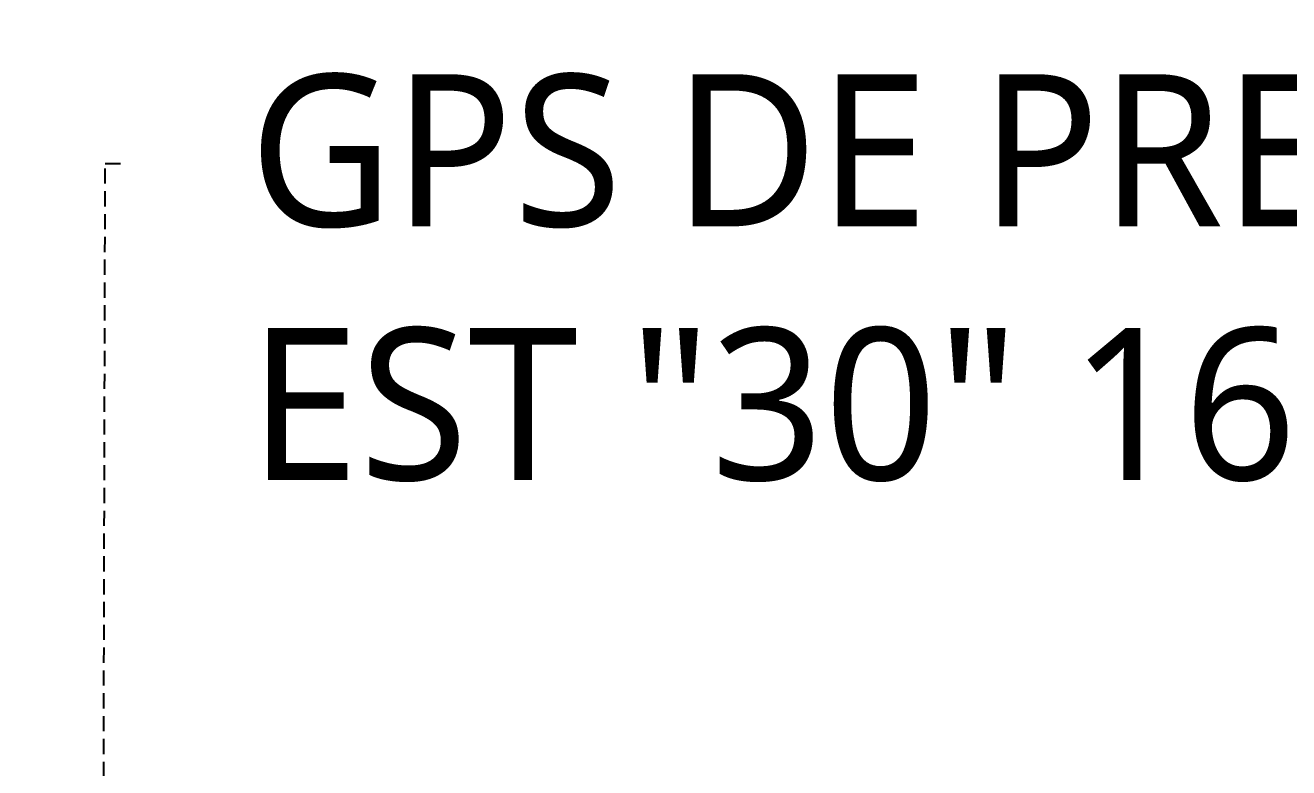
# Model space of a CAD drawing. Header units: millimetres. Extents: x 86 to 591881, y 99 to 1307229.
# Drawn here: x 590554.54 to 590575.29, y 1307136.41 to 1307148.61 of the extents above; entities that cross this region are included whole.
import ezdxf
from ezdxf import colors
from ezdxf.entities.mleader import LeaderData, LeaderLine
from ezdxf.math import Vec2, Vec3

# ---------------------------------------------------------------- set-up
doc = ezdxf.new("R2010")
doc.units = ezdxf.units.MM
doc.linetypes.add('DASHED2', pattern=[0.375, 0.25, -0.125])
doc.layers.add('_BORDILLOS Y CUNETAS', color=252, linetype='Continuous', lineweight=20)
doc.styles.add('ST - ETIQUETAS', font='', dxfattribs={"height": 2.5})
doc.styles.get('ST - ETIQUETAS').set_extended_font_data('Roboto Thin')

# ---------------------------------------------------------------- blocks, each defined once
blk = doc.blocks.new('_Open90')
at = {"color": 0, "linetype": 'ByBlock', "lineweight": -2}
for p, q in [((-0.5, 0.5), (0, 0)), ((0, 0), (-1, 0)), ((0, 0), (-0.5, -0.5))]:
    blk.add_line(p, q, dxfattribs=at)

msp = doc.modelspace()

# ---------------------------------------------------------------- leaders
at = {"layer": '_BORDILLOS Y CUNETAS'}
ml = msp.add_multileader_mtext('Standard', dxfattribs=at)
ml.set_content('GPS DE PRECISIÓN WGS 84\\PEST "30" 16P 590,55.458 1,307,117.894', color=3, style='ST - ETIQUETAS')
ml.set_leader_properties(color=1, linetype='DASHED2')
ml.set_arrow_properties(name='OPEN90')
ml.build(insert=Vec2(0, 0))
ml.multileader.update_dxf_attribs({"text_right_attachment_type": 6, "dogleg_length": 0.36, "arrow_head_size": 2.5})
ctx = ml.context
ctx.base_point, ctx.char_height, ctx.arrow_head_size, ctx.plane_origin = Vec3(590556.214, 1307146.339), 2.5, 2.5, Vec3(590555.789, 1307119.136)
ctx.right_attachment = 6
notes = []
notes.append((ctx, [(1, (1, 1, 0), (590555.854, 1307146.339), (1, 0), 0.36, [(0, [(590555.789, 1307119.136)], 0, [])])]))
ctx.mtext.insert, ctx.mtext.flow_direction = Vec3(590558.214, 1307147.808), 5
for ctx, leaders in notes:
    for number, flags, end, landing, length, lines in leaders:
        leader = LeaderData()
        leader.index, (leader.has_last_leader_line, leader.has_dogleg_vector, leader.attachment_direction) = number, flags
        leader.last_leader_point, leader.dogleg_vector, leader.dogleg_length = Vec3(end), Vec3(landing), length
        for number, points, colour, breaks in lines:
            line = LeaderLine()
            line.index, line.vertices, line.color, line.breaks = number, Vec3.list(points), colors.encode_raw_color(colour), breaks
            leader.lines.append(line)
        ctx.leaders.append(leader)

doc.saveas('drawing.dxf')
